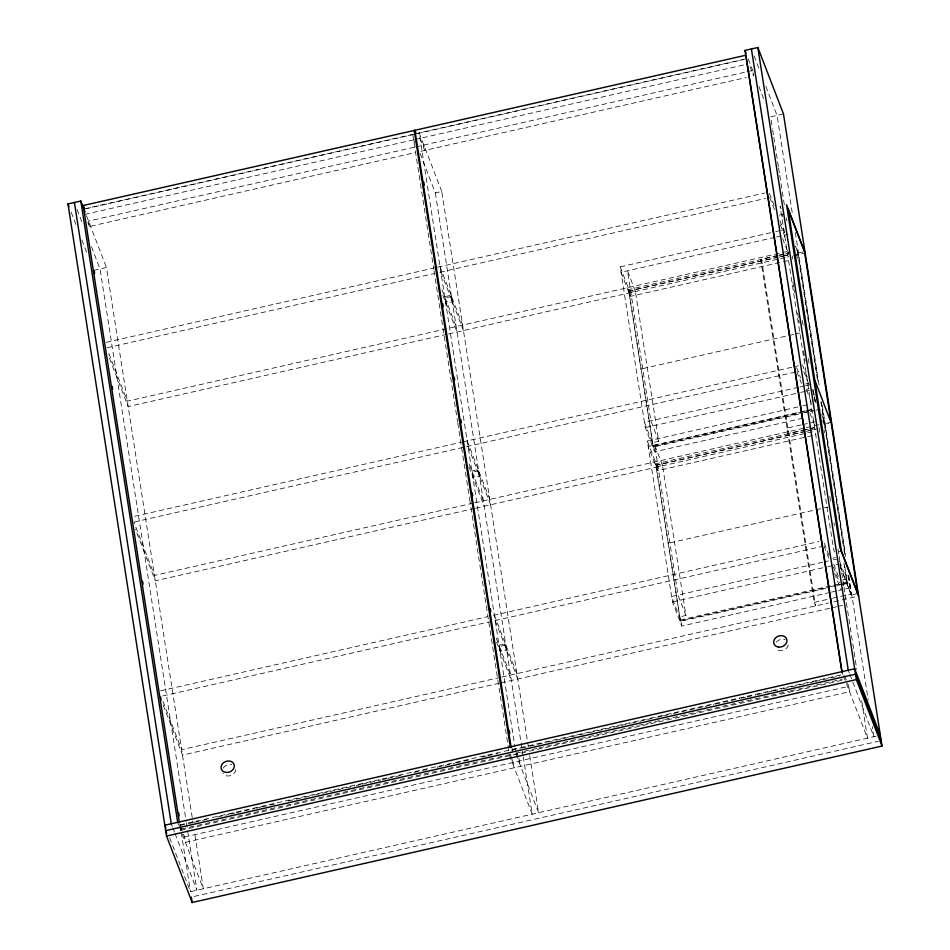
<?xml version="1.0" encoding="UTF-8"?>
<svg xmlns="http://www.w3.org/2000/svg" width="950" height="950" viewBox="0 0 950 950"><rect width="100%" height="100%" fill="white"/><g stroke="black" fill="none" stroke-linecap="round" stroke-linejoin="round"><path stroke-width="0.71" stroke-dasharray="4.75 3.56" d="M83.897 209L413.808 134.176M415.257 133.843L745.168 59.019M86.011 208.715L415.554 133.986M417.727 133.487L744.384 59.399M84.74 214.403L413.202 139.911M414.651 139.579L746.011 64.434M414.129 147.238L88.552 221.077L89.395 226.492L414.972 152.653M415.577 146.917L745.489 72.093M746.938 71.761L752.721 70.442L753.564 75.858L748.909 63.781M420.755 151.335L746.332 77.496M93.623 270.406L106.459 267.496L193.04 822.831M420.114 153.461L435.338 192.909L441.762 191.449L528.331 746.783M783.477 113.941L770.64 116.862L772.457 128.583M106.186 342.356L436.098 267.532M437.546 267.199L764.56 193.028M107.029 347.759L434.043 273.6M439.838 272.282L765.403 198.443M779.344 215.104L783.204 214.225M444.659 296.733L451.084 295.284L451.927 300.687L445.503 302.147M802.857 418.19L654.609 451.808L645.276 427.654L620.207 266.843L774.214 231.919M775.663 231.586L779.974 230.612M781.411 230.28L784.296 229.627M775.057 237.322L621.051 272.258L630.384 296.412L788.702 260.514M776.506 237.001L788.013 234.389M787.146 251.524L127.3 401.173L107.884 350.847M760.689 259.291L762.043 262.817L815.528 605.91L814.174 602.383L760.689 259.291L777.623 255.455M779.036 255.134L788.916 252.89M798.677 414.105L653.315 447.082L628.461 289.596L778.145 255.657M779.594 255.324L783.904 254.351M785.341 254.018L788.227 253.365M628.461 289.596L628.959 290.914L788.726 254.671M620.207 266.843L629.541 291.009L777.789 257.391M779.226 257.058L783.548 256.084M784.985 255.752L787.859 255.099M798.736 254.493L795.542 246.216L798.059 253.104L804.484 251.643M628.947 292.695L635.36 291.234L658.742 441.228L652.329 442.676M446.928 334.281L128.143 406.588L108.205 354.896M448.364 333.961L788.856 256.738M793.606 255.657L805.161 253.033M642.972 368.576L793.737 334.388M795.174 334.056L800.921 332.761M134.793 516.278L461.415 442.201M462.864 441.869L792.371 367.139M793.82 366.807L799.603 365.501M134.188 522.013L798.998 371.236M805.671 383.942L808.236 383.361M798.439 387.315L644.432 422.239L653.766 446.405L654.609 451.808M799.888 386.983L804.199 386.009M805.636 385.676L811.395 384.382M806.514 389.346L809.079 388.764M645.276 427.654L799.283 392.718M800.731 392.397L805.042 391.412M806.479 391.091L809.364 390.438M471.829 470.986L478.242 469.526L479.085 474.941L472.673 476.401M830.015 592.444L681.768 626.062L672.446 601.908L647.377 441.097L801.384 406.173M802.821 405.84L811.454 403.881M805.101 410.923L648.221 446.512L657.543 470.666L815.872 434.756M806.55 410.602L812.618 409.224M652.804 445.776L812.571 409.533M653.766 446.405L802.014 412.787M803.451 412.454L812.084 410.495M804.436 412.799L808.759 411.825M810.196 411.492L814.518 410.519M815.955 410.198L820.266 409.213M801.123 424.935L787.004 428.129L788.369 431.656M802.536 424.614L815.231 421.729M473.242 503.132L154.47 575.427L133.998 522.369M474.691 502.799L804.828 427.928M806.277 427.595L822.166 423.997M831.084 422.263L824.659 423.724L821.251 401.85M823.08 419.627L824.754 424.341L828.602 423.463M814.661 427.464L787.847 433.544L789.212 437.071M825.847 588.359L680.473 621.336L655.631 463.849L802.429 430.552M803.878 430.231L808.189 429.246M809.626 428.925L815.385 427.619M655.631 463.849L656.129 465.156L815.896 428.925M647.377 441.097L656.699 465.262L804.947 431.633M806.384 431.312L816.466 429.02M656.106 466.949L662.53 465.488L685.912 615.469L679.488 616.93M474.715 508.392L155.313 580.83L135.363 529.138M475.534 508.214L815.789 431.039M670.142 542.83L828.079 507.003M160.514 690.852L487.528 616.693M493.323 615.374L818.888 541.536M162.806 695.934L821.18 546.618M838.886 551.796L841.462 551.214M832.829 558.196L835.406 557.614M822.736 562.222L671.602 596.493L680.924 620.659L681.768 626.062M824.172 561.889L828.483 560.916M833.423 559.788L838.565 558.624M672.446 601.908L826.453 566.972M827.889 566.651L839.408 564.039M498.988 645.24L505.412 643.779L506.255 649.194L499.831 650.643M842.591 579.939L846.45 579.061M679.974 620.018L846.937 582.16L847.436 583.466L834.48 586.399M680.924 620.659L829.172 587.029M830.621 586.708L836.368 585.402M837.817 585.069L842.127 584.096M843.564 583.763L847.887 582.789L848.73 588.204L844.408 589.178M831.464 592.111L837.211 590.805M838.66 590.484L842.971 589.499M814.174 602.383L831.107 598.548M832.521 598.227L850.867 594.059L847.436 572.066M839.919 565.381L851.354 594.961L857.779 593.501M500.412 677.374L181.64 749.681L162.735 700.708M501.849 677.053L828.495 602.965M833.874 601.754L858.646 596.137M499.367 683.216L182.483 755.084L162.533 703.392M500.816 682.884L836.546 606.741M837.971 606.421L843.766 605.102M179.906 824.861L844.075 674.239M179.871 825.562L187.091 823.923M188.539 823.602L192.874 822.617M194.322 822.284L208.774 819.007M217.443 817.047L229.009 814.423M230.458 814.091L234.792 813.105M236.241 812.784L255.027 808.521M256.476 808.189L260.811 807.203M262.259 806.883L278.148 803.273M288.266 800.981L312.847 795.411M314.284 795.079L328.736 791.801M330.184 791.469L354.754 785.899M356.202 785.579L360.537 784.593M361.986 784.261L380.772 779.998M382.221 779.677L386.555 778.691M388.004 778.359L403.904 774.761M414.022 772.457L429.911 768.859M437.142 767.22L454.48 763.278M455.929 762.957L471.829 759.347M481.947 757.055L486.281 756.069M487.73 755.749L497.848 753.445M511.587 750.334L520.256 748.363M521.704 748.042L536.156 744.764M537.605 744.432L546.274 742.461M547.722 742.14L562.174 738.863M563.623 738.53L588.192 732.961M589.641 732.628L604.093 729.351M605.542 729.03L619.994 725.752M621.431 725.42L630.111 723.449M631.548 723.128L646 719.851M647.449 719.518L656.117 717.547M657.566 717.226L661.901 716.241M663.349 715.908L672.018 713.949M673.467 713.616L687.919 710.339M689.367 710.006L703.819 706.729M705.268 706.408L713.937 704.437M715.386 704.116L729.837 700.839M731.286 700.506L739.955 698.535M741.404 698.214L745.738 697.229M747.175 696.896L755.856 694.937M757.293 694.604L765.973 692.633M767.41 692.312L771.756 691.327M773.193 690.994L781.874 689.035M783.311 688.703L807.88 683.133M809.329 682.801L813.663 681.827M815.112 681.494L839.681 675.925M181.224 829.089L496.316 757.625M497.764 757.304L512.216 754.027M515.838 753.196L537.522 748.279M538.959 747.959L569.311 741.071M570.76 740.739L579.429 738.779M580.878 738.447L595.329 735.169M596.778 734.849L611.23 731.559M612.679 731.239L637.248 725.669M638.697 725.337L663.266 719.768M664.715 719.435L679.167 716.158M680.604 715.825L705.185 710.256M706.622 709.935L721.074 706.658M722.523 706.325L789.011 691.244M790.459 690.923L815.029 685.342M816.466 685.021L830.929 681.744M832.366 681.411L842.484 679.119M180.749 830.276L844.918 679.642M184.561 836.95L848.742 686.316L849.585 691.719L185.404 842.353L184.561 836.95L182.495 831.582M169.646 837.698L190.475 891.682L875.995 736.203M194.216 896.432L878.287 741.285M754.086 55.884L759.964 71.108M765.842 86.331L777.053 115.401L792.585 215.044M753.006 71.179L748.066 58.366L748.481 61.073M758.884 86.403L764.762 101.626M781.161 208.929L780.092 206.174L833.578 549.266L834.646 552.021M769.429 193.408L774.155 205.651M779.926 220.614L785.175 234.223M769.749 197.458L775.521 212.42M780.247 224.663L786.101 239.839M782.646 238.569L788.429 253.555M812.238 389.785L814.316 395.152M802.489 364.848L807.738 378.444M813.2 392.588L814.245 395.319M821.607 414.366L825.063 423.332M814.233 397.053L815.812 401.149M803.854 371.616L808.581 383.859M814.886 400.176L815.931 402.895M822.759 420.589L825.906 428.747M806.55 389.916L811.288 402.183M796.575 367.603L800.589 378.017M796.908 371.711L801.432 383.42M809.816 412.822L814.542 425.089M839.598 561.308L847.887 582.789M840.501 567.209L852.221 597.586M833.72 564.169L838.446 576.436M824.279 543.269L829.006 555.513M833.376 566.829L839.586 582.932M824.078 545.965L828.804 558.208M834.575 573.171L840.869 589.487M848.267 670.237L849.336 673.004M849.87 674.381L873.905 736.678L872.314 726.418M844.597 675.581L848.742 686.316M841.854 671.686L842.923 674.453M843.457 675.842L867.492 738.138L861.318 698.571M635.36 291.234L627.475 270.798L650.857 420.791L658.742 441.228M662.53 465.488L654.645 445.051L678.027 595.033L685.912 615.469M441.762 191.449L419.188 132.952L514.9 746.902M420.031 138.368L424.697 150.444L423.854 145.041M413.606 139.816L414.651 142.5M440.028 266.641L462.603 325.126M440.871 272.044L463.446 330.541M441.988 289.798L456.178 326.586M442.831 295.212L457.021 332.001M467.198 440.883L489.761 499.379M468.041 446.298L490.604 504.794M469.146 464.051L483.348 500.84M468.944 466.747L484.191 506.243M494.356 615.137L516.931 673.633M495.199 620.552L517.774 679.036M496.316 638.305L510.506 675.094M496.636 642.354L511.349 680.497M516.753 752.851L518.308 756.877M518.831 758.219L520.707 766.318M510.328 754.3L511.884 758.337M512.406 759.679L514.283 767.766M509.628 755.689L532.19 814.186L523.284 757.031M86.486 215.709L106.459 267.496M87.839 222.466L89.395 226.492M77.069 209.428L81.878 221.884M91.497 246.798L100.047 268.945L186.164 821.358M71.191 212.266L75.988 224.723M81.866 239.946L86.676 252.403M180.417 826.215L181.973 830.241M177.674 822.32L178.743 825.087M179.277 826.476L203.324 888.773L194.406 831.618M171.261 823.781L172.33 826.547M172.864 827.937L174.467 832.081M174.99 833.471L196.899 890.221L186.39 822.819M795.316 232.536L819.09 385.011M822.284 405.519L845.832 556.534M848.778 575.498L868.205 700.079M798.059 253.104L818.52 384.346M824.754 424.341L844.989 554.123M848.398 575.997L851.354 594.961M797.383 250.966L817.724 381.461M820.919 401.992L844.693 554.479M796.706 254.493L797.335 258.554M824.078 430.101L824.505 432.808M844.704 565.951L847.436 583.466M843.956 563.041L846.937 582.16M772.694 130.031L773.609 135.909M773.834 137.358L778.406 166.678M778.62 168.102L779.546 174.004M779.76 175.429L784.344 204.773M786.386 217.882L786.849 220.899M792.336 256.061L792.787 258.994M802.382 320.53L803.296 326.396M808.331 358.625L809.234 364.491M813.129 389.405L814.031 395.259M814.269 396.732L815.183 402.586M819.066 427.5L819.981 433.354M829.801 496.363L830.716 502.229M833.91 522.737L834.361 525.671M838.019 549.112L838.933 554.978M839.159 556.439L843.731 585.746M843.956 587.207L844.871 593.073M845.108 594.534L856.758 669.263M782.194 213.726L782.658 216.648M788.108 251.643L788.559 254.564M792.882 282.269L793.796 288.099M794.022 289.56L794.473 292.481M797.656 312.894L798.57 318.725M798.796 320.186L799.247 323.107M803.569 350.811L804.472 356.642M804.709 358.103L805.161 361.024M629.541 291.009L630.384 296.412M656.699 465.262L657.543 470.666M628.959 290.914L653.315 447.082M656.129 465.156L680.473 621.336M529.708 755.582L538.614 812.725L516.04 754.229L515.126 748.374M435.338 192.909L523.058 755.571M512.038 747.994L512.489 750.928M412.763 134.413L433.782 269.218M434.008 270.679L457.591 421.966M457.769 423.071L469.561 498.702M469.644 499.261L508.784 750.274M179.966 824.279L190.475 891.682M788.286 644.848A6.816 5.593 -21.1 0 1 782.943 650.37A6.816 5.593 -21.1 0 1 775.841 648.351M776.257 642.188A6.816 5.593 -21.1 0 1 785.199 639.659M235.707 769.453A6.816 5.593 -21.1 0 1 231.135 775.426A6.816 5.593 -21.1 0 1 223.666 774.238M223.214 773.692A6.816 5.593 -21.1 0 1 222.858 773.086M223.191 768.17A6.816 5.593 -21.1 0 1 231.848 764.738M451.547 296.483L445.122 297.944L445.966 303.359L452.39 301.898L451.547 296.483M478.717 470.737L472.293 472.197L473.136 477.601L479.56 476.152L478.717 470.737M505.875 644.991L499.463 646.451L500.306 651.854L506.718 650.394L505.875 644.991"/><path stroke-width="1.43" d="M841.854 671.686L744.99 50.409L757.839 47.5L783.477 113.941L882.016 746.047L192.161 902.5L166.523 836.059L67.984 203.953L80.821 201.044L85.096 212.123M179.408 822.629L83.208 205.521L414.188 130.459L415.554 133.986M511.136 747.401L414.924 130.292L745.916 55.219L842.116 672.339M166.523 836.059L856.377 679.594L882.016 746.047M744.99 50.409L746.059 53.176M805.161 253.033L786.517 204.713L840.002 547.806L858.646 596.137M880.329 735.229L854.691 668.776L164.837 825.241L165.906 828.008M881.172 740.632L855.534 674.191L165.68 830.644L166.749 833.411M414.924 130.292L415.839 132.644M83.208 205.521L84.111 207.872M67.984 203.953L69.053 206.732M831.084 422.263L804.484 251.643L788.168 209.356L814.768 379.976L831.179 422.881L857.779 593.501L841.462 551.214L814.863 380.594M757.839 47.5L856.377 679.594M751.414 48.961L848.267 670.237M423.831 182.186L424.282 185.119M442.795 303.846L443.246 306.779M454.219 377.138L454.682 380.071M460.845 419.651L461.308 422.584M472.269 492.943L472.732 495.876M490.331 608.736L490.782 611.669M509.295 730.408L509.746 733.329M414.188 130.459L510.399 747.567M94.169 270.608L94.62 273.541M112.219 386.412L112.67 389.346M142.607 581.364L143.07 584.298M160.669 697.169L161.12 700.102M178.719 812.962L179.17 815.896M191.318 897.085L192.161 902.5M80.821 201.044L177.674 822.32M74.409 202.504L171.261 823.781M778.549 647.104A6.816 5.593 -21.1 0 0 786.754 639.196A6.816 5.593 -21.1 0 0 775.616 637.854A6.816 5.593 -21.1 0 0 778.549 647.104M225.922 772.433A6.816 5.593 -21.1 0 0 234.139 764.536A6.816 5.593 -21.1 0 0 222.989 763.194A6.816 5.593 -21.1 0 0 225.922 772.433"/></g></svg>
